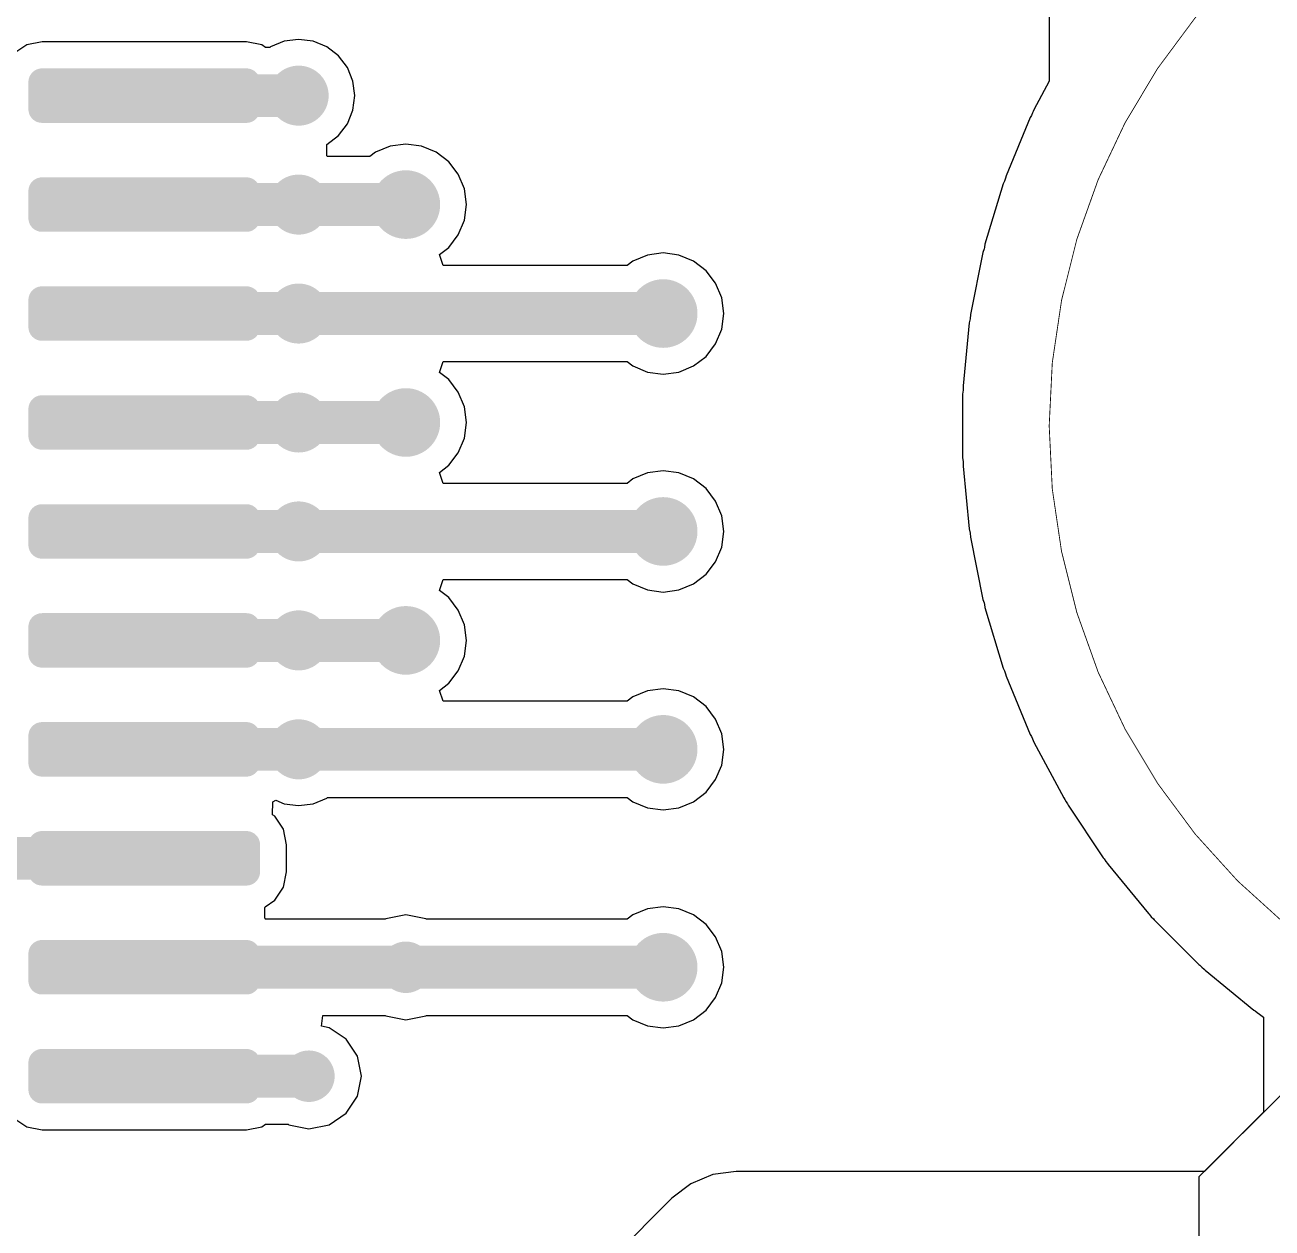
# Model space of a CAD drawing. Header units: millimetres. Extents: x 194 to 375, y 175 to 317.
# Drawn here: x 234.56 to 249.1, y 244.65 to 258.67 of the extents above; entities that cross this region are included whole.
import ezdxf

# ---------------------------------------------------------------- set-up
doc = ezdxf.new("R2010")
doc.units = ezdxf.units.MM
doc.layers.add('Mechanical20', color=56, linetype='Continuous')
doc.layers.add('TopLayer', color=1, linetype='Continuous')

# ---------------------------------------------------------------- blocks, each defined once
blk = doc.blocks.new('PH08SMD_D20P_PWR_26')
at = {"layer": 'TopLayer', "const_width": 0.15875}
for points in [[(-5.953125, 3.14124848, 1), (-5.794375, 3.14124848, 1)], [(-5.635625, 3.14124848, 1), (-5.476875, 3.14124848, 1)], [(-4.683125, 3.14125102, 1), (-4.524375, 3.14125102, 1)], [(-4.365625, 3.14125102, 1), (-4.206875, 3.14125102, 1)], [(-3.413125, 3.14125102, 1), (-3.254375, 3.14125102, 1)], [(-3.095625, 3.14125102, 1), (-2.936875, 3.14125102, 1)], [(-2.143125, 3.14124848, 1), (-1.984375, 3.14124848, 1)], [(-1.825625, 3.14124848, 1), (-1.666875, 3.14124848, 1)], [(-0.8731249999999999, 3.14125102, 1), (-0.714375, 3.14125102, 1)], [(-0.5556249999999999, 3.14125102, 1), (-0.396875, 3.14125102, 1)], [(0.396875, 3.14125102, 1), (0.5556249999999999, 3.14125102, 1)], [(0.714375, 3.14125102, 1), (0.8731249999999999, 3.14125102, 1)], [(1.66687754, 3.14125102, 1), (1.82562754, 3.14125102, 1)], [(1.98437754, 3.14125102, 1), (2.14312754, 3.14125102, 1)], [(2.936875, 3.14125102, 1), (3.095625, 3.14125102, 1)], [(3.254375, 3.14125102, 1), (3.413125, 3.14125102, 1)], [(4.206875, 3.14125102, 1), (4.365625, 3.14125102, 1)], [(4.524375, 3.14125102, 1), (4.683125, 3.14125102, 1)], [(5.476877539999999, 3.14125102, 1), (5.63562754, 3.14125102, 1)], [(5.794377539999999, 3.14125102, 1), (5.95312754, 3.14125102, 1)], [(-5.953125, 0.7587488, 1), (-5.794375, 0.7587488, 1)], [(-5.635625, 0.7587488, 1), (-5.476875, 0.7587488, 1)], [(-4.683125, 0.75875134, 1), (-4.524375, 0.75875134, 1)], [(-4.365625, 0.75875134, 1), (-4.206875, 0.75875134, 1)], [(-3.413125, 0.75875134, 1), (-3.254375, 0.75875134, 1)], [(-3.095625, 0.75875134, 1), (-2.936875, 0.75875134, 1)], [(-2.143125, 0.7587488, 1), (-1.984375, 0.7587488, 1)], [(-1.825625, 0.7587488, 1), (-1.666875, 0.7587488, 1)], [(-0.8731249999999999, 0.75875134, 1), (-0.714375, 0.75875134, 1)], [(-0.5556249999999999, 0.75875134, 1), (-0.396875, 0.75875134, 1)], [(0.396875, 0.75875134, 1), (0.5556249999999999, 0.75875134, 1)], [(0.714375, 0.75875134, 1), (0.8731249999999999, 0.75875134, 1)], [(1.66687754, 0.75875134, 1), (1.82562754, 0.75875134, 1)], [(1.98437754, 0.75875134, 1), (2.14312754, 0.75875134, 1)], [(2.936875, 0.75875134, 1), (3.095625, 0.75875134, 1)], [(3.254375, 0.75875134, 1), (3.413125, 0.75875134, 1)], [(4.206875, 0.75875134, 1), (4.365625, 0.75875134, 1)], [(4.524375, 0.75875134, 1), (4.683125, 0.75875134, 1)], [(5.476877539999999, 0.75875134, 1), (5.63562754, 0.75875134, 1)], [(5.794377539999999, 0.75875134, 1), (5.95312754, 0.75875134, 1)], [(-5.953125, -0.75875134, 1), (-5.794375, -0.75875134, 1)], [(-5.635625, -0.75875134, 1), (-5.476875, -0.75875134, 1)], [(-4.683125, -0.75875134, 1), (-4.524375, -0.75875134, 1)], [(-4.365625, -0.75875134, 1), (-4.206875, -0.75875134, 1)], [(-3.41312754, -0.75875134, 1), (-3.25437754, -0.75875134, 1)], [(-3.09562754, -0.75875134, 1), (-2.93687754, -0.75875134, 1)], [(-2.143125, -0.75875134, 1), (-1.984375, -0.75875134, 1)], [(-1.825625, -0.75875134, 1), (-1.666875, -0.75875134, 1)], [(-0.8731249999999999, -0.75875134, 1), (-0.714375, -0.75875134, 1)], [(-0.5556249999999999, -0.75875134, 1), (-0.396875, -0.75875134, 1)], [(0.396875, -0.7587488, 1), (0.5556249999999999, -0.7587488, 1)], [(0.714375, -0.7587488, 1), (0.8731249999999999, -0.7587488, 1)], [(1.666875, -0.75875134, 1), (1.825625, -0.75875134, 1)], [(1.984375, -0.75875134, 1), (2.143125, -0.75875134, 1)], [(2.936875, -0.75875134, 1), (3.095625, -0.75875134, 1)], [(3.254375, -0.75875134, 1), (3.413125, -0.75875134, 1)], [(4.206875, -0.7587488, 1), (4.365625, -0.7587488, 1)], [(4.524375, -0.7587488, 1), (4.683125, -0.7587488, 1)], [(5.476877539999999, -0.7587488, 1), (5.63562754, -0.7587488, 1)], [(5.794377539999999, -0.7587488, 1), (5.95312754, -0.7587488, 1)], [(-5.953125, -3.14125102, 1), (-5.794375, -3.14125102, 1)], [(-5.635625, -3.14125102, 1), (-5.476875, -3.14125102, 1)], [(-4.683125, -3.14125102, 1), (-4.524375, -3.14125102, 1)], [(-4.365625, -3.14125102, 1), (-4.206875, -3.14125102, 1)], [(-3.41312754, -3.14125102, 1), (-3.25437754, -3.14125102, 1)], [(-3.09562754, -3.14125102, 1), (-2.93687754, -3.14125102, 1)], [(-2.143125, -3.14125102, 1), (-1.984375, -3.14125102, 1)], [(-1.825625, -3.14125102, 1), (-1.666875, -3.14125102, 1)], [(-0.8731249999999999, -3.14125102, 1), (-0.714375, -3.14125102, 1)], [(-0.5556249999999999, -3.14125102, 1), (-0.396875, -3.14125102, 1)], [(0.396875, -3.14124848, 1), (0.5556249999999999, -3.14124848, 1)], [(0.714375, -3.14124848, 1), (0.8731249999999999, -3.14124848, 1)], [(1.666875, -3.14125102, 1), (1.825625, -3.14125102, 1)], [(1.984375, -3.14125102, 1), (2.143125, -3.14125102, 1)], [(2.936875, -3.14125102, 1), (3.095625, -3.14125102, 1)], [(3.254375, -3.14125102, 1), (3.413125, -3.14125102, 1)], [(4.206875, -3.14124848, 1), (4.365625, -3.14124848, 1)], [(4.524375, -3.14124848, 1), (4.683125, -3.14124848, 1)], [(5.476877539999999, -3.14124848, 1), (5.63562754, -3.14124848, 1)], [(5.794377539999999, -3.14124848, 1), (5.95312754, -3.14124848, 1)]]:
    blk.add_lwpolyline(points, format="xyb", close=True, dxfattribs=at)
at = {"layer": 'TopLayer'}
for points in [[(-5.873749999999999, 0.5999987999999999), (-5.556249999999999, 0.5999987999999999), (-5.873749999999999, 3.29999848), (-5.556249999999999, 3.29999848)], [(-4.60375, 0.6000013399999999), (-4.28625, 0.6000013399999999), (-4.60375, 3.30000102), (-4.28625, 3.30000102)], [(-3.33375, 0.6000013399999999), (-3.01625, 0.6000013399999999), (-3.33375, 3.30000102), (-3.01625, 3.30000102)], [(-2.06375, 0.5999987999999999), (-1.74625, 0.5999987999999999), (-2.06375, 3.29999848), (-1.74625, 3.29999848)], [(-0.79375, 0.6000013399999999), (-0.47625, 0.6000013399999999), (-0.79375, 3.30000102), (-0.47625, 3.30000102)], [(0.47625, 0.6000013399999999), (0.79375, 0.6000013399999999), (0.47625, 3.30000102), (0.79375, 3.30000102)], [(1.74625254, 0.6000013399999999), (2.06375254, 0.6000013399999999), (1.74625254, 3.30000102), (2.06375254, 3.30000102)], [(3.01625, 0.6000013399999999), (3.33375, 0.6000013399999999), (3.01625, 3.30000102), (3.33375, 3.30000102)], [(4.28625, 0.6000013399999999), (4.60375, 0.6000013399999999), (4.28625, 3.30000102), (4.60375, 3.30000102)], [(5.55625254, 0.6000013399999999), (5.87375254, 0.6000013399999999), (5.55625254, 3.30000102), (5.87375254, 3.30000102)], [(-6.0325, 0.7587488), (-5.3975, 0.7587488), (-6.0325, 3.14124848), (-5.3975, 3.14124848)], [(-4.762499999999999, 0.75875134), (-4.1275, 0.75875134), (-4.762499999999999, 3.14125102), (-4.1275, 3.14125102)], [(-3.4925, 0.75875134), (-2.8575, 0.75875134), (-3.4925, 3.14125102), (-2.8575, 3.14125102)], [(-2.2225, 0.7587488), (-1.5875, 0.7587488), (-2.2225, 3.14124848), (-1.5875, 3.14124848)], [(-0.9524999999999999, 0.75875134), (-0.3175, 0.75875134), (-0.9524999999999999, 3.14125102), (-0.3175, 3.14125102)], [(0.3175, 0.75875134), (0.9524999999999999, 0.75875134), (0.3175, 3.14125102), (0.9524999999999999, 3.14125102)], [(1.58750254, 0.75875134), (2.22250254, 0.75875134), (1.58750254, 3.14125102), (2.22250254, 3.14125102)], [(2.8575, 0.75875134), (3.4925, 0.75875134), (2.8575, 3.14125102), (3.4925, 3.14125102)], [(4.1275, 0.75875134), (4.762499999999999, 0.75875134), (4.1275, 3.14125102), (4.762499999999999, 3.14125102)], [(5.39750254, 0.75875134), (6.032502539999999, 0.75875134), (5.39750254, 3.14125102), (6.032502539999999, 3.14125102)], [(-5.873749999999999, -3.30000102), (-5.556249999999999, -3.30000102), (-5.873749999999999, -0.6000013399999999), (-5.556249999999999, -0.6000013399999999)], [(-4.60375, -3.30000102), (-4.28625, -3.30000102), (-4.60375, -0.6000013399999999), (-4.28625, -0.6000013399999999)], [(-3.33375254, -3.30000102), (-3.01625254, -3.30000102), (-3.33375254, -0.6000013399999999), (-3.01625254, -0.6000013399999999)], [(-2.06375, -3.30000102), (-1.74625, -3.30000102), (-2.06375, -0.6000013399999999), (-1.74625, -0.6000013399999999)], [(-0.79375, -3.30000102), (-0.47625, -3.30000102), (-0.79375, -0.6000013399999999), (-0.47625, -0.6000013399999999)], [(0.47625, -3.29999848), (0.79375, -3.29999848), (0.47625, -0.5999987999999999), (0.79375, -0.5999987999999999)], [(1.74625, -3.30000102), (2.06375, -3.30000102), (1.74625, -0.6000013399999999), (2.06375, -0.6000013399999999)], [(3.01625, -3.30000102), (3.33375, -3.30000102), (3.01625, -0.6000013399999999), (3.33375, -0.6000013399999999)], [(4.28625, -3.29999848), (4.60375, -3.29999848), (4.28625, -0.5999987999999999), (4.60375, -0.5999987999999999)], [(5.55625254, -3.29999848), (5.87375254, -3.29999848), (5.55625254, -0.5999987999999999), (5.87375254, -0.5999987999999999)], [(-6.0325, -3.14125102), (-5.3975, -3.14125102), (-6.0325, -0.75875134), (-5.3975, -0.75875134)], [(-4.762499999999999, -3.14125102), (-4.1275, -3.14125102), (-4.762499999999999, -0.75875134), (-4.1275, -0.75875134)], [(-3.49250254, -3.14125102), (-2.85750254, -3.14125102), (-3.49250254, -0.75875134), (-2.85750254, -0.75875134)], [(-2.2225, -3.14125102), (-1.5875, -3.14125102), (-2.2225, -0.75875134), (-1.5875, -0.75875134)], [(-0.9524999999999999, -3.14125102), (-0.3175, -3.14125102), (-0.9524999999999999, -0.75875134), (-0.3175, -0.75875134)], [(0.3175, -3.14124848), (0.9524999999999999, -3.14124848), (0.3175, -0.7587488), (0.9524999999999999, -0.7587488)], [(1.5875, -3.14125102), (2.2225, -3.14125102), (1.5875, -0.75875134), (2.2225, -0.75875134)], [(2.8575, -3.14125102), (3.4925, -3.14125102), (2.8575, -0.75875134), (3.4925, -0.75875134)], [(4.1275, -3.14124848), (4.762499999999999, -3.14124848), (4.1275, -0.7587488), (4.762499999999999, -0.7587488)], [(5.39750254, -3.14124848), (6.032502539999999, -3.14124848), (5.39750254, -0.7587488), (6.032502539999999, -0.7587488)]]:
    blk.add_solid(points, dxfattribs=at)
blk = doc.blocks.new('TP_SMD_88')
at = {"layer": 'TopLayer', "const_width": 0.3999992}
blk.add_lwpolyline([(-0.1999996, 0, 1), (0.1999996, 0, 1)], format="xyb", close=True, dxfattribs=at)
blk = doc.blocks.new('TP_SMD_90')
at = {"layer": 'TopLayer', "const_width": 0.3999992}
blk.add_lwpolyline([(-0.1999996, 0, 1), (0.1999996, 0, 1)], format="xyb", close=True, dxfattribs=at)
blk = doc.blocks.new('TP_SMD_91')
at = {"layer": 'TopLayer', "const_width": 0.3999992}
blk.add_lwpolyline([(-0.1999996, 0, 1), (0.1999996, 0, 1)], format="xyb", close=True, dxfattribs=at)
blk = doc.blocks.new('TP_SMD_92')
at = {"layer": 'TopLayer', "const_width": 0.3999992}
blk.add_lwpolyline([(-0.1999996, 0, 1), (0.1999996, 0, 1)], format="xyb", close=True, dxfattribs=at)
blk = doc.blocks.new('TP_SMD_93')
at = {"layer": 'TopLayer', "const_width": 0.3999992}
blk.add_lwpolyline([(-0.1999996, 0, 1), (0.1999996, 0, 1)], format="xyb", close=True, dxfattribs=at)
blk = doc.blocks.new('TP_SMD_96')
at = {"layer": 'TopLayer', "const_width": 0.3999992}
blk.add_lwpolyline([(-0.1999996, 0, 1), (0.1999996, 0, 1)], format="xyb", close=True, dxfattribs=at)
blk = doc.blocks.new('TP_SMD_97')
at = {"layer": 'TopLayer', "const_width": 0.3999992}
blk.add_lwpolyline([(-0.1999996, 0, 1), (0.1999996, 0, 1)], format="xyb", close=True, dxfattribs=at)

msp = doc.modelspace()

# ---------------------------------------------------------------- linework, layer by layer
at = {"layer": 'Mechanical20'}
for points, const_width in [([(261.50000024, 254, 1), (246.49999976, 254, 1)], 0.009999979999999999), ([(246.4975004, 254, 1), (246.50249912, 254, 1)], 0.00499872)]:
    msp.add_lwpolyline(points, format="xyb", close=True, dxfattribs=dict(at, const_width=const_width))
at = {"layer": 'TopLayer'}
for p, q in [((246.49999976, 261.93582614), (246.49999976, 258.01831302)), ((237.74999948, 258.50560948), (237.58031478, 258.48327018)), ((237.91968418, 258.48327018), (237.74999948, 258.50560948)), ((234.5797569, 258.4408852), (234.42801222, 258.33949094)), ((234.7587507, 258.47648838), (234.5797569, 258.4408852)), ((237.14125038, 258.47648838), (234.7587507, 258.47648838)), ((237.32024418, 258.4408852), (237.14125038, 258.47648838)), ((237.36530378, 258.41077604), (237.32024418, 258.4408852)), ((237.41307864, 258.41077604), (237.36530378, 258.41077604)), ((237.42219724, 258.41777374), (237.41307864, 258.41077604)), ((237.58031478, 258.48327018), (237.42219724, 258.41777374)), ((238.07780172, 258.41777374), (237.91968418, 258.48327018)), ((238.2135825, 258.31358548), (238.07780172, 258.41777374)), ((238.31777076, 258.17780724), (238.2135825, 258.31358548)), ((238.3832672, 258.01968716), (238.31777076, 258.17780724)), ((238.4056065, 257.85000246), (238.3832672, 258.01968716)), ((246.49999976, 258.01831302), (246.32237248, 257.68599466)), ((238.3832672, 257.68031776), (238.4056065, 257.85000246)), ((238.31777076, 257.52219768), (238.3832672, 257.68031776)), ((246.30526558, 257.64798102), (246.29384066, 257.6204017)), ((246.31472708, 257.66568482), (246.30526558, 257.64798102)), ((246.32237248, 257.68599466), (246.31472708, 257.66568482)), ((238.2135825, 257.38641944), (238.31777076, 257.52219768)), ((246.280051, 257.59651554), (245.99805004, 256.91570664)), ((246.29384066, 257.6204017), (246.280051, 257.59651554)), ((238.07780426, 257.28223118), (238.2135825, 257.38641944)), ((238.07780426, 257.14777374), (238.07780426, 257.28223118)), ((238.8172643, 257.2619823), (238.64698016, 257.19144904)), ((238.99999952, 257.28604118), (238.8172643, 257.2619823)), ((239.18273474, 257.2619823), (238.99999952, 257.28604118)), ((239.35301888, 257.19144904), (239.18273474, 257.2619823)), ((238.08692032, 257.14077604), (238.07780426, 257.14777374)), ((238.5809427, 257.14077604), (238.08692032, 257.14077604)), ((238.64698016, 257.19144904), (238.5809427, 257.14077604)), ((239.49924414, 257.07924708), (239.35301888, 257.19144904)), ((239.6114461, 256.93302182), (239.49924414, 257.07924708)), ((239.68197936, 256.76273768), (239.6114461, 256.93302182)), ((245.99805004, 256.91570664), (245.9909101, 256.88905696)), ((239.70603824, 256.58000246), (239.68197936, 256.76273768)), ((245.96470492, 256.82250896), (245.75079374, 256.11733638)), ((245.97916514, 256.85442152), (245.96470492, 256.82250896)), ((245.98628222, 256.87788604), (245.97916514, 256.85442152)), ((245.9909101, 256.88905696), (245.98628222, 256.87788604)), ((239.68197936, 256.39726724), (239.70603824, 256.58000246)), ((239.6114461, 256.2269831), (239.68197936, 256.39726724)), ((239.49924414, 256.08075784), (239.6114461, 256.2269831)), ((239.3911011, 255.99777604), (239.49924414, 256.08075784)), ((245.74088774, 256.06299562), (245.72674248, 256.02132438)), ((245.74431674, 256.08023206), (245.74088774, 256.06299562)), ((245.74508636, 256.08277206), (245.74431674, 256.08023206)), ((245.75079374, 256.11733638), (245.74508636, 256.08277206)), ((239.43421252, 255.87077604), (239.3911011, 255.99777604)), ((241.64698178, 255.92144904), (241.58094432, 255.87077604)), ((241.81726592, 255.9919823), (241.64698178, 255.92144904)), ((242.00000114, 256.01604118), (241.81726592, 255.9919823)), ((242.18273636, 255.9919823), (242.00000114, 256.01604118)), ((242.3530205, 255.92144904), (242.18273636, 255.9919823)), ((242.49924576, 255.80924708), (242.3530205, 255.92144904)), ((245.72674248, 256.02132438), (245.58297848, 255.29858008)), ((241.58094432, 255.87077604), (239.43421252, 255.87077604)), ((242.61144772, 255.66302182), (242.49924576, 255.80924708)), ((242.68198098, 255.49273768), (242.61144772, 255.66302182)), ((242.70603986, 255.31000246), (242.68198098, 255.49273768)), ((242.68198098, 255.12726724), (242.70603986, 255.31000246)), ((245.56845476, 255.20066562), (245.49622732, 254.46731174)), ((245.57972982, 255.24902214), (245.56845476, 255.20066562)), ((245.58297848, 255.29858008), (245.57972982, 255.24902214)), ((242.61144772, 254.9569831), (242.68198098, 255.12726724)), ((242.49924576, 254.81075784), (242.61144772, 254.9569831)), ((239.3911011, 254.62222888), (239.43421252, 254.74922888)), ((239.43421252, 254.74922888), (241.58094432, 254.74922888)), ((241.58094432, 254.74922888), (241.64698178, 254.69855588)), ((242.3530205, 254.69855588), (242.49924576, 254.81075784)), ((239.49924414, 254.53924708), (239.3911011, 254.62222888)), ((241.64698178, 254.69855588), (241.81726592, 254.62802262)), ((241.81726592, 254.62802262), (242.00000114, 254.60396374)), ((242.00000114, 254.60396374), (242.18273636, 254.62802262)), ((242.18273636, 254.62802262), (242.3530205, 254.69855588)), ((239.6114461, 254.39302182), (239.49924414, 254.53924708)), ((245.49622732, 254.46731174), (245.49785292, 254.41768014)), ((239.68197936, 254.22273768), (239.6114461, 254.39302182)), ((245.49785292, 254.41768014), (245.49137084, 254.36844986)), ((245.49137084, 254.36844986), (245.49137084, 253.6315476)), ((239.70603824, 254.04000246), (239.68197936, 254.22273768)), ((239.68197936, 253.85726724), (239.70603824, 254.04000246)), ((239.6114461, 253.6869831), (239.68197936, 253.85726724)), ((239.49924414, 253.54075784), (239.6114461, 253.6869831)), ((245.49137084, 253.6315476), (245.49785292, 253.58231732)), ((245.49785292, 253.58231732), (245.49622732, 253.53268826)), ((239.3911011, 253.45777604), (239.49924414, 253.54075784)), ((239.43421252, 253.33077604), (239.3911011, 253.45777604)), ((241.81726592, 253.4519823), (241.64698178, 253.38144904)), ((242.00000114, 253.47604118), (241.81726592, 253.4519823)), ((242.18273636, 253.4519823), (242.00000114, 253.47604118)), ((242.3530205, 253.38144904), (242.18273636, 253.4519823)), ((245.49622732, 253.53268826), (245.56845476, 252.79933184)), ((241.58094432, 253.33077604), (239.43421252, 253.33077604)), ((241.64698178, 253.38144904), (241.58094432, 253.33077604)), ((242.49924576, 253.26924708), (242.3530205, 253.38144904)), ((242.61144772, 253.12302182), (242.49924576, 253.26924708)), ((242.68198098, 252.95273768), (242.61144772, 253.12302182)), ((242.70603986, 252.77000246), (242.68198098, 252.95273768)), ((242.68198098, 252.58726724), (242.70603986, 252.77000246)), ((245.56845476, 252.79933184), (245.57972982, 252.75097278)), ((245.57972982, 252.75097278), (245.58297848, 252.70141992)), ((245.58297848, 252.70141992), (245.72674248, 251.97867308)), ((242.61144772, 252.4169831), (242.68198098, 252.58726724)), ((242.49924576, 252.27075784), (242.61144772, 252.4169831)), ((242.3530205, 252.15855588), (242.49924576, 252.27075784)), ((239.39109856, 252.08222888), (239.43420744, 252.20922888)), ((239.43420744, 252.20922888), (241.58094432, 252.20922888)), ((241.58094432, 252.20922888), (241.64698178, 252.15855588)), ((241.64698178, 252.15855588), (241.81726592, 252.08802262)), ((242.18273636, 252.08802262), (242.3530205, 252.15855588)), ((239.49924414, 251.99924454), (239.39109856, 252.08222888)), ((239.6114461, 251.85301928), (239.49924414, 251.99924454)), ((241.81726592, 252.08802262), (242.00000114, 252.06396374)), ((242.00000114, 252.06396374), (242.18273636, 252.08802262)), ((245.72674248, 251.97867308), (245.74088774, 251.93700184)), ((239.68197936, 251.68273514), (239.6114461, 251.85301928)), ((245.74088774, 251.93700184), (245.74431674, 251.9197654)), ((245.74431674, 251.9197654), (245.74508636, 251.91722794)), ((245.74508636, 251.91722794), (245.75079374, 251.88265854)), ((245.75079374, 251.88265854), (245.96470492, 251.1774885)), ((239.70603824, 251.49999992), (239.68197936, 251.68273514)), ((239.68197936, 251.3172647), (239.70603824, 251.49999992)), ((239.6114461, 251.14698056), (239.68197936, 251.3172647)), ((239.49924414, 251.0007553), (239.6114461, 251.14698056)), ((245.96470492, 251.1774885), (245.97916514, 251.14557594)), ((245.97916514, 251.14557594), (245.98628222, 251.12211142)), ((245.98628222, 251.12211142), (245.9909101, 251.1109405)), ((245.9909101, 251.1109405), (245.99805004, 251.08429082)), ((239.3911011, 250.9177735), (239.49924414, 251.0007553)), ((245.99805004, 251.08429082), (246.280051, 250.40348192)), ((239.43421252, 250.7907735), (239.3911011, 250.9177735)), ((241.64698178, 250.8414465), (241.58094432, 250.7907735)), ((241.81726592, 250.91197976), (241.64698178, 250.8414465)), ((242.00000114, 250.93603864), (241.81726592, 250.91197976)), ((242.18273636, 250.91197976), (242.00000114, 250.93603864)), ((242.3530205, 250.8414465), (242.18273636, 250.91197976)), ((242.49924576, 250.72924454), (242.3530205, 250.8414465)), ((241.58094432, 250.7907735), (239.43421252, 250.7907735)), ((242.61144772, 250.58301928), (242.49924576, 250.72924454)), ((242.68198098, 250.41273514), (242.61144772, 250.58301928)), ((242.70603986, 250.22999992), (242.68198098, 250.41273514)), ((246.280051, 250.40348192), (246.29384066, 250.37959576)), ((246.29384066, 250.37959576), (246.30526558, 250.35201644)), ((242.68198098, 250.0472647), (242.70603986, 250.22999992)), ((246.30526558, 250.35201644), (246.31473216, 250.33430756)), ((246.31473216, 250.33430756), (246.32237248, 250.31400534)), ((246.32237248, 250.31400534), (246.66974542, 249.66411332)), ((242.61144772, 249.87698056), (242.68198098, 250.0472647)), ((242.49924576, 249.7307553), (242.61144772, 249.87698056)), ((237.44983244, 249.6170395), (237.48346204, 249.6368515)), ((237.48346204, 249.6368515), (237.58031478, 249.5967322)), ((237.91968418, 249.5967322), (238.07780172, 249.66222864)), ((238.07780172, 249.66222864), (238.08692032, 249.66922634)), ((238.08692032, 249.66922634), (241.58094432, 249.66922634)), ((241.58094432, 249.66922634), (241.64698178, 249.61855334)), ((242.3530205, 249.61855334), (242.49924576, 249.7307553)), ((246.66974542, 249.66411332), (246.68238954, 249.64646794)), ((246.68238954, 249.64646794), (246.69819596, 249.61689726)), ((237.44558556, 249.46713632), (237.44983244, 249.6170395)), ((237.58031478, 249.5967322), (237.74999948, 249.5743929)), ((237.74999948, 249.5743929), (237.91968418, 249.5967322)), ((241.64698178, 249.61855334), (241.81726592, 249.54802008)), ((241.81726592, 249.54802008), (242.00000114, 249.5239612)), ((242.00000114, 249.5239612), (242.18273636, 249.54802008)), ((242.18273636, 249.54802008), (242.3530205, 249.61855334)), ((246.69819596, 249.61689726), (246.71290764, 249.59488054)), ((246.71290764, 249.59488054), (246.72063178, 249.57921636)), ((246.72063178, 249.57921636), (247.13003152, 248.96650486)), ((237.4719914, 249.44949094), (237.44558556, 249.46713632)), ((237.57338566, 249.29774626), (237.4719914, 249.44949094)), ((237.60898884, 249.11875246), (237.57338566, 249.29774626)), ((237.60898884, 248.80125246), (237.60898884, 249.11875246)), ((247.13003152, 248.96650486), (247.14154534, 248.9533756)), ((247.14154534, 248.9533756), (247.16128876, 248.92382778)), ((247.16128876, 248.92382778), (247.18112362, 248.89965968)), ((237.57338566, 248.62225866), (237.60898884, 248.80125246)), ((247.18112362, 248.89965968), (247.18899508, 248.88700032)), ((247.18899508, 248.88700032), (247.65648208, 248.31736468)), ((237.4719914, 248.47051398), (237.57338566, 248.62225866)), ((237.35645696, 248.38582022), (237.35981738, 248.39556112)), ((237.35645696, 248.2641847), (237.35645696, 248.38582022)), ((237.35981738, 248.39556112), (237.4719914, 248.47051398)), ((241.81726592, 248.3719823), (241.64698178, 248.30144904)), ((242.00000114, 248.39604118), (241.81726592, 248.3719823)), ((242.18273636, 248.3719823), (242.00000114, 248.39604118)), ((242.3530205, 248.30144904), (242.18273636, 248.3719823)), ((237.35981738, 248.2544438), (237.35645696, 248.2641847)), ((237.36530632, 248.25077604), (237.35981738, 248.2544438)), ((238.75928372, 248.25077604), (237.36530632, 248.25077604)), ((238.76589026, 248.25519056), (238.75928372, 248.25077604)), ((238.99999952, 248.30175638), (238.76589026, 248.25519056)), ((239.23410878, 248.25519056), (238.99999952, 248.30175638)), ((239.24071532, 248.25077604), (239.23410878, 248.25519056)), ((241.58094432, 248.25077604), (239.24071532, 248.25077604)), ((241.64698178, 248.30144904), (241.58094432, 248.25077604)), ((242.49924576, 248.18924708), (242.3530205, 248.30144904)), ((242.61144772, 248.04302182), (242.49924576, 248.18924708)), ((247.65648208, 248.31736468), (247.66737106, 248.30716404)), ((247.66737106, 248.30716404), (247.69008374, 248.27949074)), ((247.69008374, 248.27949074), (247.71438646, 248.25518802)), ((247.71438646, 248.25518802), (247.72295388, 248.24402218)), ((247.72295388, 248.24402218), (248.24402218, 247.72295388)), ((242.68198098, 247.87273768), (242.61144772, 248.04302182)), ((242.70603986, 247.69000246), (242.68198098, 247.87273768)), ((242.68198098, 247.50726724), (242.70603986, 247.69000246)), ((248.24402218, 247.72295388), (248.25519056, 247.71438392)), ((248.25519056, 247.71438392), (248.27949074, 247.69008374)), ((248.27949074, 247.69008374), (248.30716404, 247.66737106)), ((248.30716404, 247.66737106), (248.31736468, 247.65648208)), ((248.31736468, 247.65648208), (248.88700032, 247.18899508)), ((242.61144772, 247.3369831), (242.68198098, 247.50726724)), ((242.49924576, 247.19075784), (242.61144772, 247.3369831)), ((242.3530205, 247.07855588), (242.49924576, 247.19075784)), ((248.88700032, 247.18899508), (248.89965968, 247.18112362)), ((248.89965968, 247.18112362), (248.92382778, 247.16128876)), ((238.01843938, 247.00222888), (238.03094888, 247.12922888)), ((238.03094888, 247.12922888), (238.75928372, 247.12922888)), ((238.75928372, 247.12922888), (238.76589026, 247.12481436)), ((238.76589026, 247.12481436), (238.99999952, 247.07824854)), ((238.99999952, 247.07824854), (239.23410878, 247.12481436)), ((239.23410878, 247.12481436), (239.24071532, 247.12922888)), ((239.24071532, 247.12922888), (241.58094432, 247.12922888)), ((241.58094432, 247.12922888), (241.64698178, 247.07855588)), ((241.64698178, 247.07855588), (241.81726592, 247.00802262)), ((242.18273636, 247.00802262), (242.3530205, 247.07855588)), ((248.92382778, 247.16128876), (248.95336544, 247.14155296)), ((248.95336544, 247.14155296), (248.96650232, 247.13003152)), ((248.96650232, 247.13003152), (248.9999846, 247.1076592)), ((248.9999846, 247.1076592), (248.9999846, 245.99998552)), ((238.10411104, 246.98518802), (238.01843938, 247.00222888)), ((238.30257648, 246.85257462), (238.10411104, 246.98518802)), ((241.81726592, 247.00802262), (242.00000114, 246.98396374)), ((242.00000114, 246.98396374), (242.18273636, 247.00802262)), ((238.43518988, 246.65410918), (238.30257648, 246.85257462)), ((238.4817557, 246.41999992), (238.43518988, 246.65410918)), ((238.43518988, 246.18589066), (238.4817557, 246.41999992)), ((238.30257648, 245.98742522), (238.43518988, 246.18589066)), ((248.2499988, 245.24999972), (249.24999934, 246.25000026)), ((234.42801476, 245.93051144), (234.57975944, 245.82911718)), ((237.32024672, 245.82911718), (237.36530632, 245.85922634)), ((237.36530632, 245.85922634), (237.62928598, 245.85922634)), ((237.62928598, 245.85922634), (237.63589252, 245.85481182)), ((237.63589252, 245.85481182), (237.87000178, 245.808246)), ((237.87000178, 245.808246), (238.10411104, 245.85481182)), ((238.10411104, 245.85481182), (238.30257648, 245.98742522)), ((248.9999846, 245.99998552), (248.30905888, 245.3090598)), ((234.57975944, 245.82911718), (234.75875324, 245.793514)), ((234.75875324, 245.793514), (237.14125292, 245.793514)), ((237.14125292, 245.793514), (237.32024672, 245.82911718)), ((242.85108402, 245.3090598), (242.57697992, 245.27297402)), ((248.30905888, 245.3090598), (242.85108402, 245.3090598)), ((242.32155244, 245.16717286), (242.10221582, 244.99886738)), ((242.57697992, 245.27297402), (242.32155244, 245.16717286)), ((248.2499988, 243.25000118), (248.2499988, 245.24999972)), ((242.10221582, 244.99886738), (240.93034618, 243.82699774))]:
    msp.add_line(p, q, dxfattribs=at)
at = {"layer": 'TopLayer', "const_width": 0.499999}
for points in [[(235.95000054, 257.85000246), (237.74999948, 257.85000246)], [(235.95000308, 256.58000246), (237.74999948, 256.58000246)], [(237.74999948, 256.58000246), (238.99999952, 256.58000246)], [(235.95000308, 255.31000246), (237.74999948, 255.31000246)], [(237.74999948, 255.31000246), (242.00000114, 255.31000246)], [(235.95000054, 254.04000246), (237.74999948, 254.04000246)], [(237.74999948, 254.04000246), (238.99999952, 254.04000246)], [(235.95000308, 252.77000246), (237.74999948, 252.77000246)], [(237.74999948, 252.77000246), (242.00000114, 252.77000246)], [(235.95000308, 251.50000246), (237.74999948, 251.50000246)], [(237.74999948, 251.50000246), (238.99999952, 251.50000246)], [(235.95000308, 250.22999992), (237.74999948, 250.22999992)], [(237.74999948, 250.22999992), (242.00000114, 250.22999992)], [(234.20301394, 248.96000246), (235.95000308, 248.96000246)], [(235.95000308, 247.69000246), (238.99999952, 247.69000246)], [(238.99999952, 247.69000246), (242.00000114, 247.69000246)], [(235.95000308, 246.41999992), (237.87000178, 246.41999992)]]:
    msp.add_lwpolyline(points, dxfattribs=at)
at = {"layer": 'TopLayer'}
for points, const_width in [([(235.82500206, 257.85000246, 1), (236.07499902, 257.85000246, 1)], 0.2499995), ([(237.57499856, 257.85000246, 1), (237.9250004, 257.85000246, 1)], 0.3499993), ([(237.625001, 257.85000246, 1), (237.87499796, 257.85000246, 1)], 0.2499995), ([(237.57499856, 256.58000246, 1), (237.9250004, 256.58000246, 1)], 0.3499993), ([(235.8250046, 256.58000246, 1), (236.07500156, 256.58000246, 1)], 0.2499995), ([(237.625001, 256.58000246, 1), (237.87499796, 256.58000246, 1)], 0.2499995), ([(237.625001, 256.58000246, 1), (237.87499796, 256.58000246, 1)], 0.2499995), ([(238.87500104, 256.58000246, 1), (239.124998, 256.58000246, 1)], 0.2499995), ([(237.57499856, 255.31000246, 1), (237.9250004, 255.31000246, 1)], 0.3499993), ([(235.8250046, 255.31000246, 1), (236.07500156, 255.31000246, 1)], 0.2499995), ([(237.625001, 255.31000246, 1), (237.87499796, 255.31000246, 1)], 0.2499995), ([(237.625001, 255.31000246, 1), (237.87499796, 255.31000246, 1)], 0.2499995), ([(241.87500266, 255.31000246, 1), (242.12499962, 255.31000246, 1)], 0.2499995), ([(235.82500206, 254.04000246, 1), (236.07499902, 254.04000246, 1)], 0.2499995), ([(237.57499856, 254.04000246, 1), (237.9250004, 254.04000246, 1)], 0.3499993), ([(237.625001, 254.04000246, 1), (237.87499796, 254.04000246, 1)], 0.2499995), ([(237.625001, 254.04000246, 1), (237.87499796, 254.04000246, 1)], 0.2499995), ([(238.87500104, 254.04000246, 1), (239.124998, 254.04000246, 1)], 0.2499995), ([(235.8250046, 252.77000246, 1), (236.07500156, 252.77000246, 1)], 0.2499995), ([(237.57499856, 252.77000246, 1), (237.9250004, 252.77000246, 1)], 0.3499993), ([(237.625001, 252.77000246, 1), (237.87499796, 252.77000246, 1)], 0.2499995), ([(237.625001, 252.77000246, 1), (237.87499796, 252.77000246, 1)], 0.2499995), ([(241.87500266, 252.77000246, 1), (242.12499962, 252.77000246, 1)], 0.2499995), ([(237.57499856, 251.50000246, 1), (237.9250004, 251.50000246, 1)], 0.3499993), ([(235.8250046, 251.50000246, 1), (236.07500156, 251.50000246, 1)], 0.2499995), ([(237.625001, 251.50000246, 1), (237.87499796, 251.50000246, 1)], 0.2499995), ([(237.625001, 251.50000246, 1), (237.87499796, 251.50000246, 1)], 0.2499995), ([(238.87500104, 251.50000246, 1), (239.124998, 251.50000246, 1)], 0.2499995), ([(237.57499856, 250.22999992, 1), (237.9250004, 250.22999992, 1)], 0.3499993), ([(235.8250046, 250.22999992, 1), (236.07500156, 250.22999992, 1)], 0.2499995), ([(237.625001, 250.22999992, 1), (237.87499796, 250.22999992, 1)], 0.2499995), ([(237.625001, 250.22999992, 1), (237.87499796, 250.22999992, 1)], 0.2499995), ([(241.87500266, 250.22999992, 1), (242.12499962, 250.22999992, 1)], 0.2499995), ([(235.8250046, 248.96000246, 1), (236.07500156, 248.96000246, 1)], 0.2499995), ([(235.8250046, 247.69000246, 1), (236.07500156, 247.69000246, 1)], 0.2499995), ([(238.84999982, 247.69000246, 1), (239.14999922, 247.69000246, 1)], 0.2999994), ([(238.87500104, 247.69000246, 1), (239.124998, 247.69000246, 1)], 0.2499995), ([(238.87500104, 247.69000246, 1), (239.124998, 247.69000246, 1)], 0.2499995), ([(241.87500266, 247.69000246, 1), (242.12499962, 247.69000246, 1)], 0.2499995), ([(235.8250046, 246.41999992, 1), (236.07500156, 246.41999992, 1)], 0.2499995), ([(237.72000208, 246.41999992, 1), (238.02000148, 246.41999992, 1)], 0.2999994), ([(237.7450033, 246.41999992, 1), (237.99500026, 246.41999992, 1)], 0.2499995)]:
    msp.add_lwpolyline(points, format="xyb", close=True, dxfattribs=dict(at, const_width=const_width))

# ---------------------------------------------------------------- block references
for name, p, rotation in [('PH08SMD_D20P_PWR_26', (234.0000019, 252.13500246), 270), ('TP_SMD_90', (238.99999952, 256.58000246), 180), ('TP_SMD_91', (242.00000114, 255.31000246), 180), ('TP_SMD_92', (238.99999952, 254.04000246), 180), ('TP_SMD_93', (242.00000114, 252.77000246), 180), ('TP_SMD_96', (238.99999952, 251.49999992), 180), ('TP_SMD_97', (242.00000114, 250.22999992), 180), ('TP_SMD_88', (242.00000114, 247.69000246), 270)]:
    msp.add_blockref(name, p, dxfattribs=dict(rotation=rotation))

doc.saveas('drawing.dxf')
